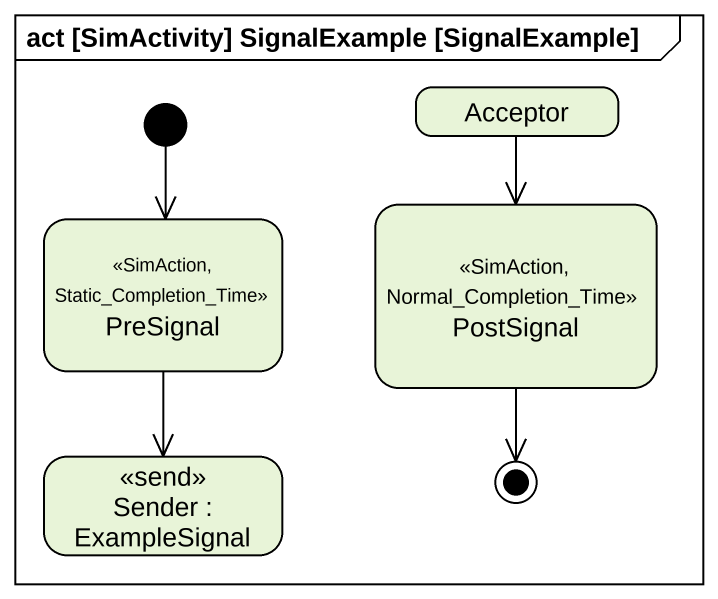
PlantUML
@startuml
mainframe act [SimActivity] SignalExample [SignalExample]
hide empty description
state Acceptor
state PreSignal <<SimAction, Static_Completion_Time>>
state PostSignal <<SimAction, Normal_Completion_Time>>
state "Sender : ExampleSignal" as Sender <<send>>
[*] --> PreSignal
Acceptor --> PostSignal
PreSignal --> Sender
PostSignal --> [*]
@enduml
